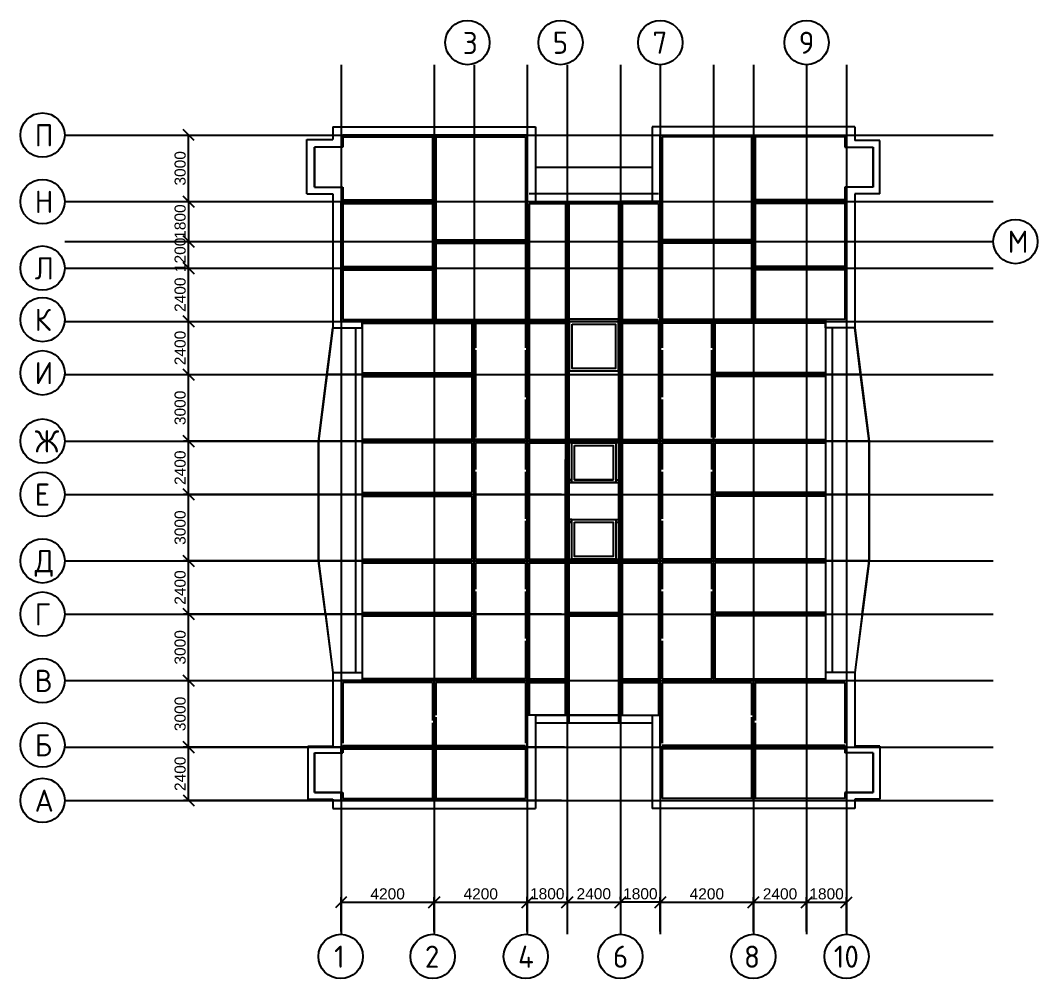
# Model space of a CAD drawing. Header units: millimetres. Extents: x -10810 to 173005, y -5940 to 37270.
# Drawn here: x 127115 to 173005, y -5940 to 37270 of the extents above; entities that cross this region are included whole.
import ezdxf

# ---------------------------------------------------------------- set-up
doc = ezdxf.new("R2010")
doc.units = ezdxf.units.MM
doc.linetypes.add('Штрих-пунктир', pattern=[24, 20, -1.5, 1, -1.5])
for name, color, linetype in [('Кровля', 92, 'Continuous'), ('Оси 2', 240, 'Continuous'), ('Стены', 40, 'Continuous')]:
    doc.layers.add(name, color=color, linetype=linetype)
doc.styles.add('GOST-2.304_Type-B', font='GOST Common.ttf')
doc.styles.get("Standard").update_dxf_attribs({"font": 'arial.ttf'})
doc.dimstyles.new('ISO-25', dxfattribs={"dimtxt": 2.5, "dimasz": 2.5, "dimexe": 1.25, "dimexo": 0.625, "dimtad": 1, "dimtxsty": 'Standard', "dimblk": 'OBLIQUE', "dimcen": 2.5, "dimadec": 0, "dimazin": 0, "dimtfac": 1, "dimtmove": 0, "dimatfit": 3, "dimfxl": 1, "dimarcsym": 0})

# ---------------------------------------------------------------- blocks, each defined once
blk = doc.blocks.new('_Oblique')
at = {"color": 0, "linetype": 'ByBlock', "lineweight": -2}
blk.add_line((-0.5, -0.5), (0.5, 0.5), dxfattribs=at)
blk = doc.blocks.new('*D42')
at = {"layer": 'Defpoints', "color": 0, "linetype": 'Штрих-пунктир'}
for p in [(141583, -2500), (141583, -3940), (145783, -3940)]:
    blk.add_point(p, dxfattribs=at)
at = {"layer": 'Оси 2', "color": 0, "linetype": 'Штрих-пунктир', "lineweight": -2}
for p, q in [((141583, -3815), (141583, -2250)), ((145783, -3815), (145783, -2250)), ((145783, -2500), (141583, -2500))]:
    blk.add_line(p, q, dxfattribs=at)
at = {"layer": 'Оси 2', "color": 0, "linetype": 'Штрих-пунктир', "lineweight": -2, "xscale": 500, "yscale": 500, "zscale": 500, "rotation": 180}
blk.add_blockref('_Oblique', (141583, -2500), dxfattribs=at)
at = {"layer": 'Оси 2', "color": 0, "linetype": 'Штрих-пунктир', "lineweight": -2, "xscale": 500, "yscale": 500, "zscale": 500}
blk.add_blockref('_Oblique', (145783, -2500), dxfattribs=at)
at = {"layer": 'Оси 2', "color": 0, "linetype": 'Штрих-пунктир', "insert": (143683, -2120), "char_height": 500, "attachment_point": 5}
blk.add_mtext('4200', dxfattribs=at)
blk = doc.blocks.new('*D43')
at = {"layer": 'Defpoints', "color": 0, "linetype": 'Штрих-пунктир'}
for p in [(145783, -2500), (145783, -3940), (149983, -3940)]:
    blk.add_point(p, dxfattribs=at)
at = {"layer": 'Оси 2', "color": 0, "linetype": 'Штрих-пунктир', "lineweight": -2}
for p, q in [((145783, -3815), (145783, -2250)), ((149983, -3815), (149983, -2250)), ((149983, -2500), (145783, -2500))]:
    blk.add_line(p, q, dxfattribs=at)
at = {"layer": 'Оси 2', "color": 0, "linetype": 'Штрих-пунктир', "lineweight": -2, "xscale": 500, "yscale": 500, "zscale": 500, "rotation": 180}
blk.add_blockref('_Oblique', (145783, -2500), dxfattribs=at)
at = {"layer": 'Оси 2', "color": 0, "linetype": 'Штрих-пунктир', "lineweight": -2, "xscale": 500, "yscale": 500, "zscale": 500}
blk.add_blockref('_Oblique', (149983, -2500), dxfattribs=at)
at = {"layer": 'Оси 2', "color": 0, "linetype": 'Штрих-пунктир', "insert": (147883, -2120), "char_height": 500, "attachment_point": 5}
blk.add_mtext('4200', dxfattribs=at)
blk = doc.blocks.new('*D44')
at = {"layer": 'Defpoints', "color": 0, "linetype": 'Штрих-пунктир'}
for p in [(155983, -2500), (155983, -3940), (160183, -3940)]:
    blk.add_point(p, dxfattribs=at)
at = {"layer": 'Оси 2', "color": 0, "linetype": 'Штрих-пунктир', "lineweight": -2}
for p, q in [((155983, -3815), (155983, -2250)), ((160183, -3815), (160183, -2250)), ((160183, -2500), (155983, -2500))]:
    blk.add_line(p, q, dxfattribs=at)
at = {"layer": 'Оси 2', "color": 0, "linetype": 'Штрих-пунктир', "lineweight": -2, "xscale": 500, "yscale": 500, "zscale": 500, "rotation": 180}
blk.add_blockref('_Oblique', (155983, -2500), dxfattribs=at)
at = {"layer": 'Оси 2', "color": 0, "linetype": 'Штрих-пунктир', "lineweight": -2, "xscale": 500, "yscale": 500, "zscale": 500}
blk.add_blockref('_Oblique', (160183, -2500), dxfattribs=at)
at = {"layer": 'Оси 2', "color": 0, "linetype": 'Штрих-пунктир', "insert": (158083, -2120), "char_height": 500, "attachment_point": 5}
blk.add_mtext('4200', dxfattribs=at)
blk = doc.blocks.new('*D45')
at = {"layer": 'Defpoints', "color": 0, "linetype": 'Штрих-пунктир'}
for p in [(160183, -2500), (160183, -3940), (162583, -3940)]:
    blk.add_point(p, dxfattribs=at)
at = {"layer": 'Оси 2', "color": 0, "linetype": 'Штрих-пунктир', "lineweight": -2}
for p, q in [((160183, -3815), (160183, -2250)), ((162583, -3815), (162583, -2250)), ((162583, -2500), (160183, -2500))]:
    blk.add_line(p, q, dxfattribs=at)
at = {"layer": 'Оси 2', "color": 0, "linetype": 'Штрих-пунктир', "lineweight": -2, "xscale": 500, "yscale": 500, "zscale": 500, "rotation": 180}
blk.add_blockref('_Oblique', (160183, -2500), dxfattribs=at)
at = {"layer": 'Оси 2', "color": 0, "linetype": 'Штрих-пунктир', "lineweight": -2, "xscale": 500, "yscale": 500, "zscale": 500}
blk.add_blockref('_Oblique', (162583, -2500), dxfattribs=at)
at = {"layer": 'Оси 2', "color": 0, "linetype": 'Штрих-пунктир', "insert": (161383, -2120), "char_height": 500, "attachment_point": 5}
blk.add_mtext('2400', dxfattribs=at)
blk = doc.blocks.new('*D46')
at = {"layer": 'Defpoints', "color": 0, "linetype": 'Штрих-пунктир'}
for p in [(162583, -2500), (162583, -3940), (164383, -3940)]:
    blk.add_point(p, dxfattribs=at)
at = {"layer": 'Оси 2', "color": 0, "linetype": 'Штрих-пунктир', "lineweight": -2}
for p, q in [((162583, -3815), (162583, -2250)), ((164383, -3815), (164383, -2250)), ((164383, -2500), (162583, -2500))]:
    blk.add_line(p, q, dxfattribs=at)
at = {"layer": 'Оси 2', "color": 0, "linetype": 'Штрих-пунктир', "lineweight": -2, "xscale": 500, "yscale": 500, "zscale": 500, "rotation": 180}
blk.add_blockref('_Oblique', (162583, -2500), dxfattribs=at)
at = {"layer": 'Оси 2', "color": 0, "linetype": 'Штрих-пунктир', "lineweight": -2, "xscale": 500, "yscale": 500, "zscale": 500}
blk.add_blockref('_Oblique', (164383, -2500), dxfattribs=at)
at = {"layer": 'Оси 2', "color": 0, "linetype": 'Штрих-пунктир', "insert": (163483, -2120), "char_height": 500, "attachment_point": 5}
blk.add_mtext('1800', dxfattribs=at)
blk = doc.blocks.new('*D47')
at = {"layer": 'Defpoints', "color": 0, "linetype": 'Штрих-пунктир'}
for p in [(134705, 4497), (151783, 4497), (151655, 2097)]:
    blk.add_point(p, dxfattribs=at)
at = {"layer": 'Оси 2', "color": 0, "linetype": 'Штрих-пунктир', "lineweight": -2}
for p, q in [((151658, 4497), (134455, 4497)), ((134705, 2097), (134705, 4497)), ((151530, 2097), (134455, 2097))]:
    blk.add_line(p, q, dxfattribs=at)
at = {"layer": 'Оси 2', "color": 0, "linetype": 'Штрих-пунктир', "lineweight": -2, "xscale": 500, "yscale": 500, "zscale": 500}
for p, rotation in [((134705, 4497), 90), ((134705, 2097), 270)]:
    blk.add_blockref('_Oblique', p, dxfattribs=dict(at, rotation=rotation))
at = {"layer": 'Оси 2', "color": 0, "linetype": 'Штрих-пунктир', "insert": (134325, 3297), "char_height": 500, "attachment_point": 5, "rotation": 90}
blk.add_mtext('2400', dxfattribs=at)
blk = doc.blocks.new('*D48')
at = {"layer": 'Defpoints', "color": 0, "linetype": 'Штрих-пунктир'}
for p in [(134705, 12897), (151655, 12897), (151655, 10497)]:
    blk.add_point(p, dxfattribs=at)
at = {"layer": 'Оси 2', "color": 0, "linetype": 'Штрих-пунктир', "lineweight": -2}
for p, q in [((151530, 12897), (134455, 12897)), ((134705, 10497), (134705, 12897)), ((151530, 10497), (134455, 10497))]:
    blk.add_line(p, q, dxfattribs=at)
at = {"layer": 'Оси 2', "color": 0, "linetype": 'Штрих-пунктир', "lineweight": -2, "xscale": 500, "yscale": 500, "zscale": 500}
for p, rotation in [((134705, 12897), 90), ((134705, 10497), 270)]:
    blk.add_blockref('_Oblique', p, dxfattribs=dict(at, rotation=rotation))
at = {"layer": 'Оси 2', "color": 0, "linetype": 'Штрих-пунктир', "insert": (134325, 11697), "char_height": 500, "attachment_point": 5, "rotation": 90}
blk.add_mtext('2400', dxfattribs=at)
blk = doc.blocks.new('*D49')
at = {"layer": 'Defpoints', "color": 0, "linetype": 'Штрих-пунктир'}
for p in [(134705, 15897), (151655, 15897), (151655, 12897)]:
    blk.add_point(p, dxfattribs=at)
at = {"layer": 'Оси 2', "color": 0, "linetype": 'Штрих-пунктир', "lineweight": -2}
for p, q in [((151530, 15897), (134455, 15897)), ((134705, 12897), (134705, 15897)), ((151530, 12897), (134455, 12897))]:
    blk.add_line(p, q, dxfattribs=at)
at = {"layer": 'Оси 2', "color": 0, "linetype": 'Штрих-пунктир', "lineweight": -2, "xscale": 500, "yscale": 500, "zscale": 500}
for p, rotation in [((134705, 15897), 90), ((134705, 12897), 270)]:
    blk.add_blockref('_Oblique', p, dxfattribs=dict(at, rotation=rotation))
at = {"layer": 'Оси 2', "color": 0, "linetype": 'Штрих-пунктир', "insert": (134325, 14397), "char_height": 500, "attachment_point": 5, "rotation": 90}
blk.add_mtext('3000', dxfattribs=at)
blk = doc.blocks.new('*D50')
at = {"layer": 'Defpoints', "color": 0, "linetype": 'Штрих-пунктир'}
for p in [(134705, 18297), (151655, 18297), (151655, 15897)]:
    blk.add_point(p, dxfattribs=at)
at = {"layer": 'Оси 2', "color": 0, "linetype": 'Штрих-пунктир', "lineweight": -2}
for p, q in [((151530, 18297), (134455, 18297)), ((134705, 15897), (134705, 18297)), ((151530, 15897), (134455, 15897))]:
    blk.add_line(p, q, dxfattribs=at)
at = {"layer": 'Оси 2', "color": 0, "linetype": 'Штрих-пунктир', "lineweight": -2, "xscale": 500, "yscale": 500, "zscale": 500}
for p, rotation in [((134705, 18297), 90), ((134705, 15897), 270)]:
    blk.add_blockref('_Oblique', p, dxfattribs=dict(at, rotation=rotation))
at = {"layer": 'Оси 2', "color": 0, "linetype": 'Штрих-пунктир', "insert": (134325, 17097), "char_height": 500, "attachment_point": 5, "rotation": 90}
blk.add_mtext('2400', dxfattribs=at)
blk = doc.blocks.new('*D51')
at = {"layer": 'Defpoints', "color": 0, "linetype": 'Штрих-пунктир'}
for p in [(149983, -2504), (151783, -2496), (151783, -2504)]:
    blk.add_point(p, dxfattribs=at)
at = {"layer": 'Оси 2', "color": 0, "linetype": 'Штрих-пунктир', "lineweight": -2}
for p, q in [((149983, -2379), (149983, -2246)), ((151783, -2379), (151783, -2246)), ((149983, -2496), (151783, -2496))]:
    blk.add_line(p, q, dxfattribs=at)
at = {"layer": 'Оси 2', "color": 0, "linetype": 'Штрих-пунктир', "lineweight": -2, "xscale": 500, "yscale": 500, "zscale": 500, "rotation": 180}
blk.add_blockref('_Oblique', (149983, -2496), dxfattribs=at)
at = {"layer": 'Оси 2', "color": 0, "linetype": 'Штрих-пунктир', "lineweight": -2, "xscale": 500, "yscale": 500, "zscale": 500}
blk.add_blockref('_Oblique', (151783, -2496), dxfattribs=at)
at = {"layer": 'Оси 2', "color": 0, "linetype": 'Штрих-пунктир', "insert": (150883, -2116), "char_height": 500, "attachment_point": 5}
blk.add_mtext('1800', dxfattribs=at)
blk = doc.blocks.new('*D52')
at = {"layer": 'Defpoints', "color": 0, "linetype": 'Штрих-пунктир'}
for p in [(151783, -2496), (154183, -2496), (154183, -2496)]:
    blk.add_point(p, dxfattribs=at)
at = {"layer": 'Оси 2', "color": 0, "linetype": 'Штрих-пунктир', "lineweight": -2}
for p, q in [((151783, -2371), (151783, -2246)), ((154183, -2371), (154183, -2246)), ((151783, -2496), (154183, -2496))]:
    blk.add_line(p, q, dxfattribs=at)
at = {"layer": 'Оси 2', "color": 0, "linetype": 'Штрих-пунктир', "lineweight": -2, "xscale": 500, "yscale": 500, "zscale": 500, "rotation": 180}
blk.add_blockref('_Oblique', (151783, -2496), dxfattribs=at)
at = {"layer": 'Оси 2', "color": 0, "linetype": 'Штрих-пунктир', "lineweight": -2, "xscale": 500, "yscale": 500, "zscale": 500}
blk.add_blockref('_Oblique', (154183, -2496), dxfattribs=at)
at = {"layer": 'Оси 2', "color": 0, "linetype": 'Штрих-пунктир', "insert": (152983, -2116), "char_height": 500, "attachment_point": 5}
blk.add_mtext('2400', dxfattribs=at)
blk = doc.blocks.new('*D53')
at = {"layer": 'Defpoints', "color": 0, "linetype": 'Штрих-пунктир'}
for p in [(154183, -2496), (154183, -2500), (155983, -2500)]:
    blk.add_point(p, dxfattribs=at)
at = {"layer": 'Оси 2', "color": 0, "linetype": 'Штрих-пунктир', "lineweight": -2}
for p, q in [((154183, -2375), (154183, -2246)), ((155983, -2375), (155983, -2246)), ((155983, -2496), (154183, -2496))]:
    blk.add_line(p, q, dxfattribs=at)
at = {"layer": 'Оси 2', "color": 0, "linetype": 'Штрих-пунктир', "lineweight": -2, "xscale": 500, "yscale": 500, "zscale": 500, "rotation": 180}
blk.add_blockref('_Oblique', (154183, -2496), dxfattribs=at)
at = {"layer": 'Оси 2', "color": 0, "linetype": 'Штрих-пунктир', "lineweight": -2, "xscale": 500, "yscale": 500, "zscale": 500}
blk.add_blockref('_Oblique', (155983, -2496), dxfattribs=at)
at = {"layer": 'Оси 2', "color": 0, "linetype": 'Штрих-пунктир', "insert": (155083, -2116), "char_height": 500, "attachment_point": 5}
blk.add_mtext('1800', dxfattribs=at)
blk = doc.blocks.new('*D54')
at = {"layer": 'Defpoints', "color": 0, "linetype": 'Штрих-пунктир'}
for p in [(134705, 7497), (134705, 7497), (134705, 4497)]:
    blk.add_point(p, dxfattribs=at)
at = {"layer": 'Оси 2', "color": 0, "linetype": 'Штрих-пунктир', "lineweight": -2}
for p, q in [((134705, 4497), (134705, 7497)), ((134830, 7497), (134955, 7497)), ((134830, 4497), (134955, 4497))]:
    blk.add_line(p, q, dxfattribs=at)
at = {"layer": 'Оси 2', "color": 0, "linetype": 'Штрих-пунктир', "lineweight": -2, "xscale": 500, "yscale": 500, "zscale": 500}
for p, rotation in [((134705, 7497), 90), ((134705, 4497), 270)]:
    blk.add_blockref('_Oblique', p, dxfattribs=dict(at, rotation=rotation))
at = {"layer": 'Оси 2', "color": 0, "linetype": 'Штрих-пунктир', "insert": (134325, 5997), "char_height": 500, "attachment_point": 5, "rotation": 90}
blk.add_mtext('3000', dxfattribs=at)
blk = doc.blocks.new('*D55')
at = {"layer": 'Defpoints', "color": 0, "linetype": 'Штрих-пунктир'}
for p in [(134705, 10497), (134705, 10497), (134705, 7497)]:
    blk.add_point(p, dxfattribs=at)
at = {"layer": 'Оси 2', "color": 0, "linetype": 'Штрих-пунктир', "lineweight": -2}
for p, q in [((134705, 7497), (134705, 10497)), ((134830, 10497), (134955, 10497)), ((134830, 7497), (134955, 7497))]:
    blk.add_line(p, q, dxfattribs=at)
at = {"layer": 'Оси 2', "color": 0, "linetype": 'Штрих-пунктир', "lineweight": -2, "xscale": 500, "yscale": 500, "zscale": 500}
for p, rotation in [((134705, 10497), 90), ((134705, 7497), 270)]:
    blk.add_blockref('_Oblique', p, dxfattribs=dict(at, rotation=rotation))
at = {"layer": 'Оси 2', "color": 0, "linetype": 'Штрих-пунктир', "insert": (134325, 8997), "char_height": 500, "attachment_point": 5, "rotation": 90}
blk.add_mtext('3000', dxfattribs=at)
blk = doc.blocks.new('*D56')
at = {"layer": 'Defpoints', "color": 0, "linetype": 'Штрих-пунктир'}
for p in [(134705, 21297), (134705, 21297), (134705, 18297)]:
    blk.add_point(p, dxfattribs=at)
at = {"layer": 'Оси 2', "color": 0, "linetype": 'Штрих-пунктир', "lineweight": -2}
for p, q in [((134705, 18297), (134705, 21297)), ((134830, 21297), (134955, 21297)), ((134830, 18297), (134955, 18297))]:
    blk.add_line(p, q, dxfattribs=at)
at = {"layer": 'Оси 2', "color": 0, "linetype": 'Штрих-пунктир', "lineweight": -2, "xscale": 500, "yscale": 500, "zscale": 500}
for p, rotation in [((134705, 21297), 90), ((134705, 18297), 270)]:
    blk.add_blockref('_Oblique', p, dxfattribs=dict(at, rotation=rotation))
at = {"layer": 'Оси 2', "color": 0, "linetype": 'Штрих-пунктир', "insert": (134325, 19797), "char_height": 500, "attachment_point": 5, "rotation": 90}
blk.add_mtext('3000', dxfattribs=at)
blk = doc.blocks.new('*D57')
at = {"layer": 'Defpoints', "color": 0, "linetype": 'Штрих-пунктир'}
for p in [(134705, 23697), (134705, 23697), (134705, 21297)]:
    blk.add_point(p, dxfattribs=at)
at = {"layer": 'Оси 2', "color": 0, "linetype": 'Штрих-пунктир', "lineweight": -2}
for p, q in [((134705, 21297), (134705, 23697)), ((134830, 23697), (134955, 23697)), ((134830, 21297), (134955, 21297))]:
    blk.add_line(p, q, dxfattribs=at)
at = {"layer": 'Оси 2', "color": 0, "linetype": 'Штрих-пунктир', "lineweight": -2, "xscale": 500, "yscale": 500, "zscale": 500}
for p, rotation in [((134705, 23697), 90), ((134705, 21297), 270)]:
    blk.add_blockref('_Oblique', p, dxfattribs=dict(at, rotation=rotation))
at = {"layer": 'Оси 2', "color": 0, "linetype": 'Штрих-пунктир', "insert": (134325, 22497), "char_height": 500, "attachment_point": 5, "rotation": 90}
blk.add_mtext('2400', dxfattribs=at)
blk = doc.blocks.new('*D58')
at = {"layer": 'Defpoints', "color": 0, "linetype": 'Штрих-пунктир'}
for p in [(134705, 26097), (134705, 26097), (134705, 23697)]:
    blk.add_point(p, dxfattribs=at)
at = {"layer": 'Оси 2', "color": 0, "linetype": 'Штрих-пунктир', "lineweight": -2}
for p, q in [((134705, 23697), (134705, 26097)), ((134830, 26097), (134955, 26097)), ((134830, 23697), (134955, 23697))]:
    blk.add_line(p, q, dxfattribs=at)
at = {"layer": 'Оси 2', "color": 0, "linetype": 'Штрих-пунктир', "lineweight": -2, "xscale": 500, "yscale": 500, "zscale": 500}
for p, rotation in [((134705, 26097), 90), ((134705, 23697), 270)]:
    blk.add_blockref('_Oblique', p, dxfattribs=dict(at, rotation=rotation))
at = {"layer": 'Оси 2', "color": 0, "linetype": 'Штрих-пунктир', "insert": (134325, 24897), "char_height": 500, "attachment_point": 5, "rotation": 90}
blk.add_mtext('2400', dxfattribs=at)
blk = doc.blocks.new('*D59')
at = {"layer": 'Defpoints', "color": 0, "linetype": 'Штрих-пунктир'}
for p in [(134705, 32097), (134705, 32097), (134705, 29097)]:
    blk.add_point(p, dxfattribs=at)
at = {"layer": 'Оси 2', "color": 0, "linetype": 'Штрих-пунктир', "lineweight": -2}
for p, q in [((134705, 29097), (134705, 32097)), ((134830, 32097), (134955, 32097)), ((134830, 29097), (134955, 29097))]:
    blk.add_line(p, q, dxfattribs=at)
at = {"layer": 'Оси 2', "color": 0, "linetype": 'Штрих-пунктир', "lineweight": -2, "xscale": 500, "yscale": 500, "zscale": 500}
for p, rotation in [((134705, 32097), 90), ((134705, 29097), 270)]:
    blk.add_blockref('_Oblique', p, dxfattribs=dict(at, rotation=rotation))
at = {"layer": 'Оси 2', "color": 0, "linetype": 'Штрих-пунктир', "insert": (134325, 30597), "char_height": 500, "attachment_point": 5, "rotation": 90}
blk.add_mtext('3000', dxfattribs=at)
blk = doc.blocks.new('*D60')
at = {"layer": 'Defpoints', "color": 0, "linetype": 'Штрих-пунктир'}
for p in [(134701, 29097), (134701, 27297), (134705, 27297)]:
    blk.add_point(p, dxfattribs=at)
at = {"layer": 'Оси 2', "color": 0, "linetype": 'Штрих-пунктир', "lineweight": -2}
for p, q in [((134705, 29097), (134705, 27297)), ((134826, 29097), (134955, 29097)), ((134826, 27297), (134955, 27297))]:
    blk.add_line(p, q, dxfattribs=at)
at = {"layer": 'Оси 2', "color": 0, "linetype": 'Штрих-пунктир', "lineweight": -2, "xscale": 500, "yscale": 500, "zscale": 500}
for p, rotation in [((134705, 29097), 90), ((134705, 27297), 270)]:
    blk.add_blockref('_Oblique', p, dxfattribs=dict(at, rotation=rotation))
at = {"layer": 'Оси 2', "color": 0, "linetype": 'Штрих-пунктир', "insert": (134325, 28197), "char_height": 500, "attachment_point": 5, "rotation": 90}
blk.add_mtext('1800', dxfattribs=at)
blk = doc.blocks.new('*D61')
at = {"layer": 'Defpoints', "color": 0, "linetype": 'Штрих-пунктир'}
for p in [(134705, 27297), (134705, 27297), (134705, 26097)]:
    blk.add_point(p, dxfattribs=at)
at = {"layer": 'Оси 2', "color": 0, "linetype": 'Штрих-пунктир', "lineweight": -2}
for p, q in [((134705, 26097), (134705, 27297)), ((134830, 27297), (134955, 27297)), ((134830, 26097), (134955, 26097))]:
    blk.add_line(p, q, dxfattribs=at)
at = {"layer": 'Оси 2', "color": 0, "linetype": 'Штрих-пунктир', "lineweight": -2, "xscale": 500, "yscale": 500, "zscale": 500}
for p, rotation in [((134705, 27297), 90), ((134705, 26097), 270)]:
    blk.add_blockref('_Oblique', p, dxfattribs=dict(at, rotation=rotation))
at = {"layer": 'Оси 2', "color": 0, "linetype": 'Штрих-пунктир', "insert": (134325, 26697), "char_height": 500, "attachment_point": 5, "rotation": 90}
blk.add_mtext('1200', dxfattribs=at)

msp = doc.modelspace()

# ---------------------------------------------------------------- linework, layer by layer
at = {"layer": 'Кровля', "linetype": 'Continuous'}
for p, q in [((145782.524, 32096.76), (141662.524, 32096.76)), ((141662.524, 32096.76), (141662.524, 31546.76)), ((160182.524, 32096.76), (164302.524, 32096.76)), ((164302.524, 32096.76), (164302.524, 31546.76)), ((141662.524, 31546.76), (140382.524, 31546.76)), ((140382.524, 31546.76), (140382.524, 29746.76)), ((164302.524, 31546.76), (165582.524, 31546.76)), ((165582.524, 31546.76), (165582.524, 29746.76)), ((140382.524, 29746.76), (141662.524, 29746.76)), ((141662.524, 29746.76), (141662.524, 29176.76)), ((165582.524, 29746.76), (164302.524, 29746.76)), ((164302.524, 29746.76), (164302.524, 29176.76)), ((141662.524, 29176.76), (141662.524, 29096.76)), ((141662.524, 29096.76), (145782.524, 29096.76)), ((164302.524, 29096.76), (160182.524, 29096.76)), ((164302.524, 29176.76), (164302.524, 29096.76)), ((140946.214, 21296.76), (141212.524, 23406.76)), ((141212.524, 23406.76), (142527.476, 23406.76)), ((142527.476, 23406.76), (142527.476, 23696.76)), ((142527.476, 23696.76), (147582.524, 23696.76)), ((147582.524, 23696.76), (147582.524, 21296.76)), ((163437.573, 23696.76), (158382.524, 23696.76)), ((158382.524, 23696.76), (158382.524, 21296.76)), ((163437.573, 23406.76), (163437.573, 23696.76)), ((164752.524, 23406.76), (163437.573, 23406.76)), ((165018.835, 21296.76), (164752.524, 23406.76)), ((140567.573, 18296.76), (140946.214, 21296.76)), ((147582.524, 21296.76), (140946.214, 21296.76)), ((140946.214, 21296.76), (147582.524, 21296.76)), ((147582.524, 21296.76), (147582.524, 18296.76)), ((158382.524, 21296.76), (165018.835, 21296.76)), ((165018.835, 21296.76), (158382.524, 21296.76)), ((158382.524, 21296.76), (158382.524, 18296.76)), ((165397.476, 18296.76), (165018.835, 21296.76)), ((147582.524, 18296.76), (140567.573, 18296.76)), ((158382.524, 18296.76), (165397.476, 18296.76)), ((140875.303, 10496.76), (140567.573, 12896.76)), ((140567.573, 12896.76), (147582.524, 12896.76)), ((147582.524, 12896.76), (147582.524, 10496.76)), ((165397.476, 12896.76), (158382.524, 12896.76)), ((158382.524, 12896.76), (158382.524, 10496.76)), ((165089.745, 10496.76), (165397.476, 12896.76)), ((147582.524, 10496.76), (140875.303, 10496.76)), ((147582.524, 10496.76), (140875.303, 10496.76)), ((140875.303, 10496.76), (141212.524, 7866.76)), ((147582.524, 10496.76), (147582.524, 7496.76)), ((147582.524, 7496.76), (147582.524, 10496.76)), ((158382.524, 10496.76), (165089.745, 10496.76)), ((158382.524, 10496.76), (158382.524, 7496.76)), ((158382.524, 10496.76), (165089.745, 10496.76)), ((158382.524, 7496.76), (158382.524, 10496.76)), ((165089.745, 10496.76), (164752.524, 7866.76)), ((141212.524, 7866.76), (142527.476, 7866.76)), ((142527.476, 7866.76), (142527.476, 7496.76)), ((164752.524, 7866.76), (163437.573, 7866.76)), ((163437.573, 7866.76), (163437.573, 7496.76)), ((142527.476, 7496.76), (147582.524, 7496.76)), ((163437.573, 7496.76), (158382.524, 7496.76)), ((140382.524, 2446.76), (140382.524, 4246.76)), ((140382.524, 4246.76), (141582.524, 4246.76)), ((141582.524, 4246.76), (141582.524, 4496.76)), ((164382.524, 4246.76), (164382.524, 4496.76)), ((165582.524, 4246.76), (164382.524, 4246.76)), ((165582.524, 2446.76), (165582.524, 4246.76)), ((141582.524, 2446.76), (140382.524, 2446.76)), ((141582.524, 2096.76), (141582.524, 2446.76)), ((164382.524, 2096.76), (164382.524, 2446.76)), ((164382.524, 2446.76), (165582.524, 2446.76)), ((142992.72, 2096.76), (141582.524, 2096.76)), ((145782.524, 2096.76), (142992.72, 2096.76)), ((142992.72, 2096.76), (142992.72, 2096.76)), ((160182.524, 2096.76), (162972.328, 2096.76)), ((162972.328, 2096.76), (162972.328, 2096.76)), ((162972.328, 2096.76), (164382.524, 2096.76))]:
    msp.add_line(p, q, dxfattribs=at)
for points in [[(149982.524, 32096.76), (145782.524, 32096.76), (145782.524, 27296.76), (149982.524, 27296.76)], [(155982.524, 32096.76), (160182.524, 32096.76), (160182.524, 27296.76), (155982.524, 27296.76)], [(141582.524, 29096.76), (145782.524, 29096.76), (145782.524, 26096.76), (141582.524, 26096.76)], [(149982.524, 29096.76), (151782.524, 29096.76), (151782.524, 23696.76), (149982.524, 23696.76)], [(151782.524, 29096.76), (154182.524, 29096.76), (154182.524, 23696.76), (151782.524, 23696.76)], [(155982.524, 29096.76), (154182.524, 29096.76), (154182.524, 23696.76), (155982.524, 23696.76)], [(164382.524, 29096.76), (160182.524, 29096.76), (160182.524, 26096.76), (164382.524, 26096.76)], [(149982.524, 27296.76), (145782.524, 27296.76), (145782.524, 23696.76), (149982.524, 23696.76)], [(155982.524, 27296.76), (160182.524, 27296.76), (160182.524, 23696.76), (155982.524, 23696.76)], [(145782.524, 23696.76), (141582.524, 23696.76), (141582.524, 26096.76), (145782.524, 26096.76)], [(160182.524, 23696.76), (164382.524, 23696.76), (164382.524, 26096.76), (160182.524, 26096.76)], [(147582.524, 23696.76), (149982.524, 23696.76), (149982.524, 18296.76), (147582.524, 18296.76)], [(149982.524, 23696.76), (151782.524, 23696.76), (151782.524, 18296.76), (149982.524, 18296.76)], [(155982.524, 23696.76), (154182.524, 23696.76), (154182.524, 18296.76), (155982.524, 18296.76)], [(158382.524, 23696.76), (155982.524, 23696.76), (155982.524, 18296.76), (158382.524, 18296.76)], [(147582.524, 15896.76), (140567.573, 15896.76), (140567.573, 18296.76), (147582.524, 18296.76)], [(147582.524, 18296.76), (149982.524, 18296.76), (149982.524, 12896.76), (147582.524, 12896.76)], [(149982.524, 18296.76), (151782.524, 18296.76), (151782.524, 12896.76), (149982.524, 12896.76)], [(155982.524, 18296.76), (154182.524, 18296.76), (154182.524, 12896.76), (155982.524, 12896.76)], [(158382.524, 18296.76), (155982.524, 18296.76), (155982.524, 12896.76), (158382.524, 12896.76)], [(158382.524, 15896.76), (165397.476, 15896.76), (165397.476, 18296.76), (158382.524, 18296.76)], [(147582.524, 12896.76), (140567.573, 12896.76), (140567.573, 15896.76), (147582.524, 15896.76)], [(158382.524, 12896.76), (165397.476, 12896.76), (165397.476, 15896.76), (158382.524, 15896.76)], [(147582.524, 12896.76), (149982.524, 12896.76), (149982.524, 7496.76), (147582.524, 7496.76)], [(149982.524, 12896.76), (151782.524, 12896.76), (151782.524, 7496.76), (149982.524, 7496.76)], [(155982.524, 12896.76), (154182.524, 12896.76), (154182.524, 7496.76), (155982.524, 7496.76)], [(158382.524, 12896.76), (155982.524, 12896.76), (155982.524, 7496.76), (158382.524, 7496.76)], [(151782.524, 10496.76), (154182.524, 10496.76), (154182.524, 5940), (151782.524, 5940)], [(145782.524, 7496.76), (141582.524, 7496.76), (141582.524, 4496.76), (145782.524, 4496.76)], [(149982.524, 7496.76), (145782.524, 7496.76), (145782.524, 4496.76), (149982.524, 4496.76)], [(149982.524, 7496.76), (151782.524, 7496.76), (151782.524, 5940), (149982.524, 5940)], [(155982.524, 7496.76), (154182.524, 7496.76), (154182.524, 5940), (155982.524, 5940)], [(155982.524, 7496.76), (160182.524, 7496.76), (160182.524, 4496.76), (155982.524, 4496.76)], [(160182.524, 7496.76), (164382.524, 7496.76), (164382.524, 4496.76), (160182.524, 4496.76)], [(149982.524, 2096.76), (145782.524, 2096.76), (145782.524, 4496.76), (149982.524, 4496.76)], [(155982.524, 2096.76), (160182.524, 2096.76), (160182.524, 4496.76), (155982.524, 4496.76)]]:
    msp.add_lwpolyline(points, close=True, dxfattribs=at)
at = {"layer": 'Оси 2', "linetype": 'Штрих-пунктир'}
for p, q in [((141582.524, 35270), (141582.524, -3940)), ((145782.524, 35270), (145782.524, -3940)), ((147582.524, 35270), (147582.524, 7416.76)), ((149982.524, 35270), (149982.524, -3940)), ((151782.524, 35270), (151782.524, -3940)), ((154182.524, 35270), (154182.524, -3940)), ((155982.524, 35270), (155982.524, -3940)), ((158382.524, 35270), (158382.524, 7416.76)), ((160182.524, 35270), (160182.524, -3940)), ((162582.524, 35270), (162582.524, -3940)), ((164382.524, 35270), (164382.524, -3940)), ((129115.22, 32096.76), (171005.22, 32096.76)), ((129115.22, 29096.76), (171005.22, 29096.76)), ((129115.22, 27296.76), (171005.22, 27296.76)), ((129115.22, 26096.76), (171005.22, 26096.76)), ((129115.22, 23696.76), (171005.22, 23696.76)), ((129115.22, 21296.76), (171005.22, 21296.76)), ((129115.22, 18296.76), (171005.22, 18296.76)), ((129115.22, 15896.76), (171005.22, 15896.76)), ((129115.22, 12896.76), (171005.22, 12896.76)), ((129115.22, 7496.76), (171005.22, 7496.76)), ((129115.22, 4496.76), (171005.22, 4496.76)), ((129115.22, 2096.76), (171005.22, 2096.76))]:
    msp.add_line(p, q, dxfattribs=at)
at = {"layer": 'Оси 2', "linetype": 'Continuous'}
msp.add_line((129115.22, 10496.76), (171005.22, 10496.76), dxfattribs=at)
at = {"layer": 'Оси 2'}
for centre in [(147282.524, 36270), (151482.524, 36270), (155982.524, 36270), (162582.524, 36270), (128115.22, 32096.76), (128115.22, 29096.76), (172005.22, 27296.76), (128115.22, 26096.76), (128115.22, 23776.76), (128115.22, 21376.76), (128115.22, 18296.76), (128115.22, 15896.76), (128115.22, 12896.76), (128115.22, 10496.76), (128115.22, 7496.76), (128115.22, 4596.76), (128115.22, 2096.76), (141564.744, -4940), (145716.946, -4940), (149916.946, -4940), (154182.524, -4940), (160182.524, -4940), (164382.524, -4940)]:
    msp.add_circle(centre, 1000, dxfattribs=at)
at = {"layer": 'Стены', "linetype": 'Continuous'}
for p, q in [((149982.524, 32466.76), (150352.524, 32466.76)), ((155982.524, 32466.76), (155612.524, 32466.76)), ((140032.524, 31896.76), (141212.524, 31896.76)), ((145702.524, 32016.76), (145702.524, 23776.76)), ((145862.524, 32016.76), (145862.524, 23776.76)), ((160102.524, 32016.76), (160102.524, 23776.76)), ((160262.524, 32016.76), (160262.524, 23776.76)), ((165882.524, 31846.76), (164752.524, 31846.76)), ((141662.524, 31546.76), (140382.524, 31546.76)), ((164302.524, 31546.76), (165582.524, 31546.76)), ((150352.524, 30650), (155612.524, 30650)), ((140032.524, 29446.76), (141212.524, 29446.76)), ((140382.524, 29746.76), (141662.524, 29746.76)), ((150062.524, 29466.76), (155902.524, 29466.76)), ((165582.524, 29746.76), (164302.524, 29746.76)), ((165882.524, 29446.76), (164752.524, 29446.76)), ((141662.524, 29176.76), (145782.524, 29176.76)), ((141662.524, 29016.76), (145782.524, 29016.76)), ((145782.524, 29176.76), (145782.524, 29016.76)), ((150062.524, 29016.76), (150062.524, 18376.76)), ((150062.524, 29016.76), (155902.524, 29016.76)), ((151702.594, 29016.76), (151695.156, 5940)), ((151862.524, 29016.76), (151862.524, 5590)), ((154102.524, 29016.76), (154102.524, 5590)), ((154262.454, 29016.76), (154269.893, 5940)), ((155902.524, 29016.76), (155902.524, 23856.76)), ((164302.524, 29176.76), (160182.524, 29176.76)), ((160182.524, 29176.76), (160182.524, 29016.76)), ((164302.524, 29016.76), (160182.524, 29016.76)), ((145862.524, 27216.76), (149902.524, 27216.76)), ((160102.524, 27216.76), (156062.524, 27216.76)), ((141662.524, 26176.76), (145702.524, 26176.76)), ((164302.524, 26176.76), (160262.524, 26176.76)), ((141662.524, 26016.76), (145702.524, 26016.76)), ((164302.524, 26016.76), (160262.524, 26016.76)), ((141662.524, 23776.76), (142522.524, 23776.76)), ((142227.476, 23406.76), (142227.476, 7866.76)), ((142527.476, 23776.76), (142527.476, 7576.76)), ((142527.476, 23776.76), (149902.524, 23776.76)), ((142527.476, 23616.76), (149902.524, 23616.76)), ((149902.524, 23696.76), (149902.524, 22496.76)), ((155902.524, 23696.76), (155902.524, 18376.76)), ((163437.573, 23776.76), (156062.524, 23776.76)), ((156062.524, 23696.76), (156062.524, 22496.76)), ((163437.573, 23616.76), (156062.524, 23616.76)), ((163437.573, 23776.76), (163437.573, 7576.76)), ((164302.524, 23776.76), (163442.524, 23776.76)), ((163737.573, 23406.76), (163737.573, 7866.76)), ((149902.524, 22396.76), (149902.524, 20276.76)), ((156062.524, 22396.76), (156062.524, 20276.76)), ((153957.524, 21576.76), (152007.524, 21576.76)), ((142527.476, 21376.76), (147502.524, 21376.76)), ((142527.476, 21216.76), (147502.524, 21216.76)), ((163437.573, 21376.76), (158462.524, 21376.76)), ((163437.573, 21216.76), (158462.524, 21216.76)), ((149902.524, 20176.76), (149902.524, 18376.76)), ((156062.524, 20176.76), (156062.524, 18376.76)), ((149902.524, 18216.76), (149902.524, 17016.76)), ((150062.524, 18216.76), (150062.524, 12976.76)), ((155902.524, 18216.76), (155902.524, 12976.76)), ((156062.524, 18216.76), (156062.524, 17016.76)), ((149902.524, 16916.76), (149902.524, 14796.76)), ((151987.524, 16546.76), (151702.524, 16546.76)), ((151702.524, 16546.76), (151987.524, 16546.76)), ((152107.524, 16546.76), (153857.524, 16546.76)), ((153977.524, 16546.76), (154262.524, 16546.76)), ((156062.524, 16916.76), (156062.524, 14796.76)), ((151987.524, 16426.76), (151702.524, 16426.76)), ((151702.524, 16426.76), (154262.524, 16426.76)), ((142527.476, 15976.76), (147502.524, 15976.76)), ((142527.476, 15816.76), (147502.524, 15816.76)), ((163437.573, 15976.76), (158462.524, 15976.76)), ((163437.573, 15816.76), (158462.524, 15816.76)), ((149902.524, 14696.76), (149902.524, 12976.76)), ((151987.524, 14766.76), (151702.524, 14766.76)), ((151702.524, 14766.76), (154262.524, 14766.76)), ((156062.524, 14696.76), (156062.524, 12976.76)), ((151987.524, 14646.76), (151702.524, 14646.76)), ((151702.524, 14646.76), (151987.524, 14646.76)), ((152107.524, 14646.76), (153857.524, 14646.76)), ((153977.524, 14646.76), (154262.524, 14646.76)), ((149902.524, 12816.76), (149902.524, 11616.76)), ((150062.524, 12816.76), (150062.524, 5940)), ((155902.524, 12816.76), (155902.524, 5940)), ((156062.524, 12816.76), (156062.524, 11616.76)), ((149902.524, 11516.76), (149902.524, 9396.76)), ((156062.524, 11516.76), (156062.524, 9396.76)), ((142527.476, 10576.76), (147502.524, 10576.76)), ((151862.524, 10576.76), (154102.524, 10576.76)), ((163437.573, 10576.76), (158462.524, 10576.76)), ((142527.476, 10416.76), (147502.524, 10416.76)), ((151862.524, 10416.76), (154102.524, 10416.76)), ((163437.573, 10416.76), (158462.524, 10416.76)), ((149902.524, 9296.76), (149902.524, 7576.76)), ((156062.524, 9296.76), (156062.524, 7576.76)), ((141212.524, 7866.76), (142227.476, 7866.76)), ((164752.524, 7866.76), (163737.573, 7866.76)), ((149902.524, 7416.76), (149902.524, 4676.76)), ((156062.524, 7416.76), (156062.524, 4676.76)), ((150352.524, 5940), (150062.524, 5940)), ((150352.524, 5940), (150352.524, 1726.76)), ((150352.524, 5940), (155612.524, 5940)), ((150352.524, 5590), (155612.524, 5590)), ((155612.524, 5940), (155612.524, 1726.76)), ((155612.524, 5940), (155902.524, 5940)), ((140082.524, 4546.76), (141212.524, 4546.76)), ((140382.524, 4246.76), (141662.524, 4246.76)), ((141662.524, 4576.76), (149902.524, 4576.76)), ((141662.524, 4576.76), (141662.524, 4416.76)), ((141662.524, 4416.76), (149902.524, 4416.76)), ((145702.524, 4157.191), (145702.524, 2176.76)), ((145862.524, 4157.191), (145862.524, 2176.76)), ((149902.524, 4516.76), (149902.524, 2176.76)), ((164302.524, 4576.76), (156062.524, 4576.76)), ((156062.524, 4516.76), (156062.524, 2176.76)), ((164302.524, 4416.76), (156062.524, 4416.76)), ((160102.524, 4157.191), (160102.524, 2176.76)), ((160262.524, 4157.191), (160262.524, 2176.76)), ((164302.524, 4576.76), (164302.524, 4416.76)), ((165582.524, 4246.76), (164302.524, 4246.76)), ((165882.524, 4546.76), (164752.524, 4546.76)), ((140382.524, 2446.76), (141662.524, 2446.76)), ((165582.524, 2446.76), (164302.524, 2446.76)), ((140082.524, 2146.76), (141212.524, 2146.76)), ((165882.524, 2146.76), (164752.524, 2146.76))]:
    msp.add_line(p, q, dxfattribs=at)
at = {"layer": 'Стены', "linetype": 'Штрих-пунктир'}
for p, q in [((145862.524, 27376.76), (149902.524, 27376.76)), ((160102.524, 27376.76), (156062.524, 27376.76)), ((150062.524, 23776.76), (151695.658, 23776.76)), ((150062.524, 23616.76), (151695.658, 23616.76)), ((154269.391, 23776.76), (155902.524, 23776.76)), ((154269.391, 23616.76), (155902.524, 23616.76)), ((150060.22, 18376.76), (151693.354, 18376.76)), ((154269.391, 18376.76), (155902.524, 18376.76)), ((150060.22, 18216.76), (151693.354, 18216.76)), ((154269.391, 18216.76), (155902.524, 18216.76)), ((150060.22, 12976.76), (151693.354, 12976.76)), ((154269.391, 12976.76), (155902.524, 12976.76)), ((150060.22, 12816.76), (151693.354, 12816.76)), ((154269.391, 12816.76), (155902.524, 12816.76)), ((150060.22, 7576.76), (151693.354, 7576.76)), ((150060.22, 7416.76), (151693.354, 7416.76)), ((154269.391, 7576.76), (155902.524, 7576.76)), ((154269.391, 7416.76), (155902.524, 7416.76))]:
    msp.add_line(p, q, dxfattribs=at)
at = {"layer": 'Стены', "linetype": 'Continuous'}
for points in [[(141212.524, 32466.76), (149982.524, 32466.76)], [(141212.524, 32466.76), (141212.524, 31896.76)], [(150352.524, 32466.76), (150352.524, 31486.76)], [(150352.524, 32466.76), (150352.524, 29150)], [(155612.524, 32466.76), (155612.524, 31486.76)], [(155612.524, 32466.76), (155612.524, 29150)], [(164752.524, 32466.76), (155982.524, 32466.76)], [(164752.524, 32466.76), (164752.524, 31846.76)], [(140032.524, 29446.76), (140032.524, 31896.76)], [(141662.524, 32016.76), (149902.524, 32016.76)], [(141662.524, 32016.76), (141662.524, 31546.76)], [(149902.524, 32016.76), (149902.524, 23696.76)], [(164302.524, 32016.76), (156062.524, 32016.76)], [(156062.524, 32016.76), (156062.524, 23696.76)], [(164302.524, 32016.76), (164302.524, 31546.76)], [(165882.524, 29446.76), (165882.524, 31846.76)], [(140382.524, 29746.76), (140382.524, 31546.76)], [(165582.524, 29746.76), (165582.524, 31546.76)], [(141212.524, 29446.76), (141212.524, 23406.76)], [(141662.524, 29746.76), (141662.524, 23776.76)], [(164302.524, 29746.76), (164302.524, 23776.76)], [(164752.524, 29446.76), (164752.524, 23406.76)], [(141212.524, 23406.76), (140567.573, 18296.76), (140567.573, 12896.76), (141212.524, 7866.76)], [(141212.524, 23406.76), (142227.476, 23406.76)], [(147502.524, 18376.76), (147502.524, 23696.76)], [(147662.524, 22496.76), (147662.524, 23696.76)], [(158302.524, 22496.76), (158302.524, 23696.76)], [(158462.524, 18456.76), (158462.524, 23696.76)], [(164752.524, 23406.76), (163737.573, 23406.76)], [(164752.524, 23406.76), (165397.476, 18296.76), (165397.476, 12896.76), (164752.524, 7866.76)], [(147662.524, 18456.76), (147662.524, 22396.76)], [(158302.524, 18456.76), (158302.524, 22396.76)], [(147332.524, 18376.76), (142527.476, 18376.76)], [(149902.524, 18376.76), (147332.524, 18376.76)], [(154262.524, 18376.76), (151702.524, 18376.76)], [(156062.524, 18376.76), (158632.524, 18376.76)], [(158632.524, 18376.76), (163437.573, 18376.76)], [(147502.524, 18216.76), (142527.476, 18216.76)], [(147502.524, 15976.76), (147502.524, 18216.76)], [(147662.524, 17016.76), (147662.524, 18216.76)], [(149902.524, 18216.76), (147662.524, 18216.76)], [(154262.524, 18216.76), (151702.524, 18216.76)], [(156062.524, 18216.76), (158302.524, 18216.76)], [(158302.524, 17016.76), (158302.524, 18216.76)], [(158462.524, 15976.76), (158462.524, 18216.76)], [(158462.524, 18216.76), (163437.573, 18216.76)], [(147662.524, 12976.76), (147662.524, 16916.76)], [(158302.524, 12976.76), (158302.524, 16916.76)], [(147502.524, 12976.76), (147502.524, 15816.76)], [(158462.524, 12976.76), (158462.524, 15816.76)], [(142527.476, 12976.76), (147332.524, 12976.76)], [(147332.524, 12976.76), (147502.524, 12976.76)], [(147662.524, 12976.76), (149902.524, 12976.76)], [(151702.524, 12976.76), (154262.524, 12976.76)], [(158302.524, 12976.76), (156062.524, 12976.76)], [(158632.524, 12976.76), (158462.524, 12976.76)], [(163437.573, 12976.76), (158632.524, 12976.76)], [(142527.476, 12816.76), (147202.524, 12816.76)], [(147202.524, 12816.76), (147502.524, 12816.76)], [(147502.524, 10576.76), (147502.524, 12816.76)], [(147662.524, 12816.76), (149005.22, 12816.76)], [(147662.524, 11616.76), (147662.524, 12816.76)], [(149005.22, 12816.76), (149902.524, 12816.76)], [(151702.524, 12816.76), (154262.524, 12816.76)], [(156959.828, 12816.76), (156062.524, 12816.76)], [(158302.524, 12816.76), (156959.828, 12816.76)], [(158302.524, 11616.76), (158302.524, 12816.76)], [(158762.524, 12816.76), (158462.524, 12816.76)], [(158462.524, 10576.76), (158462.524, 12816.76)], [(163437.573, 12816.76), (158762.524, 12816.76)], [(147662.524, 7576.76), (147662.524, 11516.76)], [(158302.524, 7576.76), (158302.524, 11516.76)], [(147502.524, 7576.76), (147502.524, 10416.76)], [(158462.524, 7576.76), (158462.524, 10416.76)], [(141212.524, 7866.76), (141212.524, 4546.76)], [(164752.524, 7866.76), (164752.524, 4546.76)], [(145702.524, 7416.76), (141662.524, 7416.76)], [(141662.524, 7416.76), (141662.524, 4676.76)], [(147232.524, 7576.76), (142527.476, 7576.76)], [(145702.524, 7416.76), (145702.524, 5883.81)], [(147535.22, 7416.76), (145862.524, 7416.76)], [(145862.524, 7416.76), (145862.524, 5946.76)], [(147502.524, 7576.76), (147232.524, 7576.76)], [(149902.524, 7416.76), (147535.22, 7416.76)], [(149902.524, 7576.76), (147662.524, 7576.76)], [(156062.524, 7576.76), (158302.524, 7576.76)], [(156062.524, 7416.76), (158429.828, 7416.76)], [(158429.828, 7416.76), (160102.524, 7416.76)], [(158462.524, 7576.76), (158732.524, 7576.76)], [(158732.524, 7576.76), (163437.573, 7576.76)], [(160102.524, 7416.76), (160102.524, 5946.76)], [(160262.524, 7416.76), (164302.524, 7416.76)], [(160262.524, 7416.76), (160262.524, 5883.81)], [(164302.524, 7416.76), (164302.524, 4676.76)], [(145702.524, 5883.81), (145702.524, 5696.76)], [(145702.524, 5596.76), (145702.524, 4576.76)], [(145862.524, 5846.76), (145862.524, 4576.76)], [(160102.524, 5846.76), (160102.524, 4576.76)], [(160262.524, 5883.81), (160262.524, 5696.76)], [(160262.524, 5596.76), (160262.524, 4576.76)], [(140082.524, 4546.76), (140082.524, 2146.76)], [(140382.524, 4246.76), (140382.524, 2446.76)], [(141662.524, 4516.76), (141662.524, 4246.76)], [(145702.524, 4516.76), (145702.524, 4157.191)], [(145862.524, 4516.76), (145862.524, 4174.33)], [(145862.524, 4174.33), (145862.524, 4157.191)], [(160102.524, 4516.76), (160102.524, 4174.33)], [(160102.524, 4174.33), (160102.524, 4157.191)], [(160262.524, 4516.76), (160262.524, 4157.191)], [(164302.524, 4516.76), (164302.524, 4246.76)], [(165582.524, 4246.76), (165582.524, 2446.76)], [(165882.524, 4546.76), (165882.524, 2146.76)], [(141662.524, 2446.76), (141662.524, 2176.76)], [(164302.524, 2446.76), (164302.524, 2176.76)], [(141212.524, 2146.76), (141212.524, 1726.76)], [(141662.524, 2176.76), (149902.524, 2176.76)], [(164302.524, 2176.76), (156062.524, 2176.76)], [(164752.524, 2146.76), (164752.524, 1726.76)], [(141212.524, 1726.76), (150352.524, 1726.76)], [(164752.524, 1726.76), (155612.524, 1726.76)]]:
    msp.add_lwpolyline(points, dxfattribs=at)
for points in [[(151862.524, 23700), (154102.524, 23700), (154102.524, 23800), (151862.524, 23800)], [(151887.524, 23696.76), (154077.524, 23696.76), (154077.524, 21456.76), (151887.524, 21456.76)], [(152007.524, 23576.76), (153957.524, 23576.76), (153957.524, 21576.76), (152007.524, 21576.76)], [(151987.524, 18216.76), (153977.524, 18216.76), (153977.524, 16426.76), (151987.524, 16426.76)], [(152107.524, 18096.76), (153857.524, 18096.76), (153857.524, 16546.76), (152107.524, 16546.76)], [(151987.524, 14766.76), (153977.524, 14766.76), (153977.524, 12976.76), (151987.524, 12976.76)], [(152107.524, 14646.76), (153857.524, 14646.76), (153857.524, 13096.76), (152107.524, 13096.76)]]:
    msp.add_lwpolyline(points, close=True, dxfattribs=at)

# ---------------------------------------------------------------- texts
at = {"layer": 'Оси 2', "linetype": 'Штрих-пунктир', "style": 'GOST-2.304_Type-B'}
for s, p in [('3', (147077.411, 35749.05)), ('5', (151129.828, 35760)), ('7', (155629.828, 35760)), ('9', (162229.828, 35760)), ('П', (127762.524, 31586.76)), ('Н', (127762.524, 28586.76)), ('М', (171652.524, 26786.76)), ('Л', (127762.524, 25586.76)), ('К', (127762.524, 23266.76)), ('И', (127762.524, 20866.76)), ('Ж', (127762.524, 17786.76)), ('Е', (127762.524, 15386.76)), ('Д', (127762.524, 12386.76)), ('Г', (127762.524, 9986.76)), ('В', (127762.524, 6986.76)), ('Б', (127762.524, 4086.76)), ('А', (127762.524, 1586.76)), ('1', (141269.828, -5450)), ('2', (145364.25, -5450)), ('4', (149564.25, -5450)), ('6', (153844.25, -5450)), ('8', (159759.828, -5450)), ('10', (163809.828, -5450))]:
    msp.add_text(s, height=1000, dxfattribs=at).set_placement(p)

# ---------------------------------------------------------------- dimensions: what is measured, and where the dimension line sits
at = {"layer": 'Оси 2', "linetype": 'Штрих-пунктир'}
for base, p1, p2, angle, picture, middle in [((134705.22, 32096.76), (134705.22, 29096.76), (134705.22, 32096.76), 90, '*D59', (134324.763, 30596.76)), ((134705.22, 27296.76), (134701.47, 29096.76), (134701.47, 27296.76), 90, '*D60', (134324.934, 28196.76)), ((134705.22, 26096.76), (134705.22, 23696.76), (134705.22, 26096.76), 90, '*D58', (134324.934, 24896.76)), ((134705.22, 23696.76), (134705.22, 21296.76), (134705.22, 23696.76), 90, '*D57', (134324.934, 22496.76)), ((134705.22, 21296.76), (134705.22, 18296.76), (134705.22, 21296.76), 90, '*D56', (134324.763, 19796.76)), ((134705.22, 18296.76), (151655.22, 15896.76), (151655.22, 18296.76), 270, '*D50', (134324.934, 17096.76)), ((134705.22, 15896.76), (151655.22, 12896.76), (151655.22, 15896.76), 270, '*D49', (134324.763, 14396.76)), ((134705.22, 12896.76), (151655.22, 10496.76), (151655.22, 12896.76), 270, '*D48', (134324.934, 11696.76)), ((134705.22, 10496.76), (134705.22, 7496.76), (134705.22, 10496.76), 90, '*D55', (134324.763, 8996.76)), ((134705.22, 7496.76), (134705.22, 4496.76), (134705.22, 7496.76), 90, '*D54', (134324.763, 5996.76)), ((134705.22, 4496.76), (151655.22, 2096.76), (151782.524, 4496.76), 270, '*D47', (134324.934, 3296.76))]:
    dim = msp.add_linear_dim(base=base, p1=p1, p2=p2, angle=angle, dimstyle='ISO-25', dxfattribs=at)
    dim.commit()
    dim.dimension.update_dxf_attribs({"geometry": picture, "text_midpoint": middle})
dim = msp.add_linear_dim(base=(134705.22, 27296.76), p1=(134705.22, 26096.76), p2=(134705.22, 27296.76), angle=90, dimstyle='ISO-25', dxfattribs=at)
dim.commit()
dim.dimension.update_dxf_attribs({"geometry": '*D61', "text_midpoint": (134705.22, 26696.76), "dimtype": 160})
for base, p1, p2, picture, middle in [((141582.524, -2500), (145782.524, -3940), (141582.524, -3940), '*D42', (143682.524, -2119.714)), ((145782.524, -2500), (149982.524, -3940), (145782.524, -3940), '*D43', (147882.524, -2119.714)), ((151782.524, -2496.25), (149982.524, -2503.75), (151782.524, -2503.75), '*D51', (150882.524, -2115.964)), ((154182.524, -2496.25), (151782.524, -2496.25), (154182.524, -2496.25), '*D52', (152982.524, -2115.964)), ((154182.524, -2496.25), (155982.524, -2500), (154182.524, -2500), '*D53', (155082.524, -2115.964)), ((155982.524, -2500), (160182.524, -3940), (155982.524, -3940), '*D44', (158082.524, -2119.714)), ((160182.524, -2500), (162582.524, -3940), (160182.524, -3940), '*D45', (161382.524, -2119.714)), ((162582.524, -2500), (164382.524, -3940), (162582.524, -3940), '*D46', (163482.524, -2119.714))]:
    dim = msp.add_linear_dim(base=base, p1=p1, p2=p2, dimstyle='ISO-25', dxfattribs=at)
    dim.commit()
    dim.dimension.update_dxf_attribs({"geometry": picture, "text_midpoint": middle})

doc.saveas('drawing.dxf')
